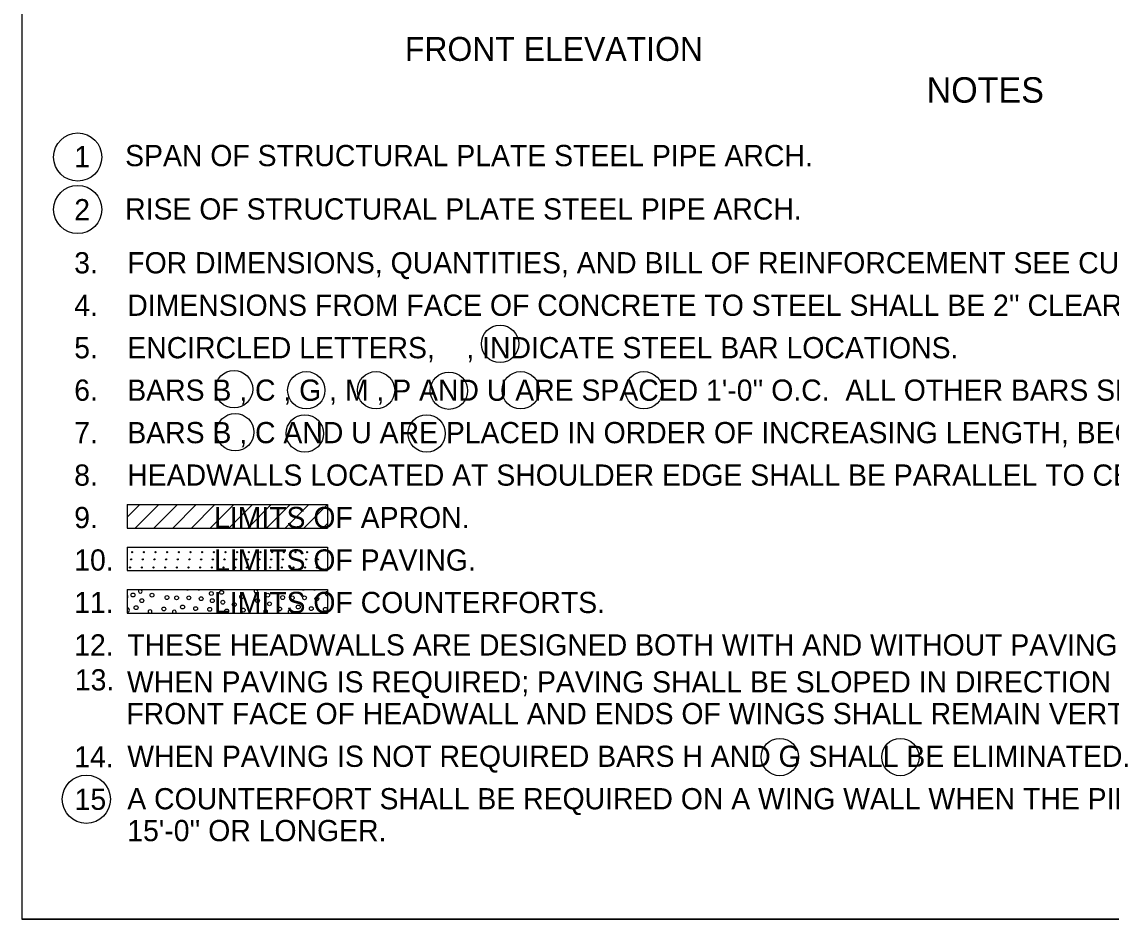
# Model space of a CAD drawing. Extents: x 1007 to 1035.5, y 1000.5 to 1021.5.
# Drawn here: x 1007 to 1017.27, y 1000.5 to 1008.95 of the extents above; entities that cross this region are included whole.
import ezdxf

# ---------------------------------------------------------------- set-up
doc = ezdxf.new("R2010")
doc.units = 0
for name, color, linetype in [('Level 1', 7, 'Continuous'), ('Level 10', 7, 'Continuous'), ('Level 11', 7, 'Continuous')]:
    doc.layers.add(name, color=color, linetype=linetype)

msp = doc.modelspace()

# ---------------------------------------------------------------- linework, layer by layer
at = {"layer": 'Level 1'}
for p, q in [((1007.994, 1004.406), (1009.881, 1004.406)), ((1007.994, 1004.406), (1007.994, 1004.184)), ((1007.994, 1004.286), (1008.113, 1004.406)), ((1008.068, 1004.184), (1008.29, 1004.406)), ((1008.245, 1004.184), (1008.467, 1004.406)), ((1008.422, 1004.184), (1008.644, 1004.406)), ((1008.598, 1004.184), (1008.82, 1004.406)), ((1008.775, 1004.184), (1008.997, 1004.406)), ((1008.952, 1004.184), (1009.174, 1004.406)), ((1009.129, 1004.184), (1009.351, 1004.406)), ((1009.305, 1004.184), (1009.528, 1004.406)), ((1009.482, 1004.184), (1009.704, 1004.406)), ((1009.659, 1004.184), (1009.881, 1004.406)), ((1009.881, 1004.406), (1009.881, 1004.184)), ((1007.994, 1004.184), (1009.881, 1004.184)), ((1009.836, 1004.184), (1009.881, 1004.229)), ((1007.994, 1004.006), (1009.881, 1004.006)), ((1007.994, 1004.006), (1007.994, 1003.784)), ((1009.881, 1004.006), (1009.881, 1003.784)), ((1007.994, 1003.784), (1009.881, 1003.784)), ((1007.994, 1003.606), (1009.881, 1003.606)), ((1007.994, 1003.606), (1007.994, 1003.384)), ((1009.881, 1003.606), (1009.881, 1003.384)), ((1007.994, 1003.384), (1009.881, 1003.384))]:
    msp.add_line(p, q, dxfattribs=at)
for centre, radius in [((1007.527, 1007.68), 0.227), ((1007.527, 1007.186), 0.227), ((1011.507, 1005.92), 0.176), ((1009, 1005.493), 0.176), ((1009.681, 1005.483), 0.176), ((1010.338, 1005.483), 0.176), ((1011.025, 1005.479), 0.176), ((1011.701, 1005.483), 0.176), ((1012.862, 1005.483), 0.176), ((1009.011, 1005.088), 0.176), ((1009.667, 1005.076), 0.176), ((1010.815, 1005.076), 0.176), ((1008.03, 1003.89), 0.005), ((1008.03, 1003.89), 0.0025), ((1008.04, 1003.958), 0.005), ((1008.04, 1003.958), 0.0025), ((1008.14, 1003.89), 0.005), ((1008.14, 1003.89), 0.0025), ((1008.15, 1003.958), 0.005), ((1008.15, 1003.958), 0.0025), ((1008.25, 1003.89), 0.005), ((1008.25, 1003.89), 0.0025), ((1008.26, 1003.958), 0.005), ((1008.26, 1003.958), 0.0025), ((1008.36, 1003.89), 0.005), ((1008.36, 1003.89), 0.0025), ((1008.37, 1003.958), 0.005), ((1008.37, 1003.958), 0.0025), ((1008.47, 1003.89), 0.005), ((1008.47, 1003.89), 0.0025), ((1008.48, 1003.958), 0.005), ((1008.48, 1003.958), 0.0025), ((1008.58, 1003.89), 0.005), ((1008.58, 1003.89), 0.0025), ((1008.59, 1003.958), 0.005), ((1008.59, 1003.958), 0.0025), ((1008.69, 1003.89), 0.005), ((1008.69, 1003.89), 0.0025), ((1008.7, 1003.958), 0.005), ((1008.7, 1003.958), 0.0025), ((1008.8, 1003.89), 0.005), ((1008.8, 1003.89), 0.0025), ((1008.81, 1003.958), 0.005), ((1008.81, 1003.958), 0.0025), ((1008.91, 1003.89), 0.005), ((1008.91, 1003.89), 0.0025), ((1008.92, 1003.958), 0.005), ((1008.92, 1003.958), 0.0025), ((1009.02, 1003.89), 0.005), ((1009.02, 1003.89), 0.0025), ((1009.03, 1003.958), 0.005), ((1009.03, 1003.958), 0.0025), ((1009.13, 1003.89), 0.005), ((1009.13, 1003.89), 0.0025), ((1009.14, 1003.958), 0.005), ((1009.14, 1003.958), 0.0025), ((1009.24, 1003.89), 0.005), ((1009.24, 1003.89), 0.0025), ((1009.25, 1003.958), 0.005), ((1009.25, 1003.958), 0.0025), ((1009.35, 1003.89), 0.005), ((1009.35, 1003.89), 0.0025), ((1009.36, 1003.958), 0.005), ((1009.36, 1003.958), 0.0025), ((1009.46, 1003.89), 0.005), ((1009.46, 1003.89), 0.0025), ((1009.47, 1003.958), 0.005), ((1009.47, 1003.958), 0.0025), ((1009.57, 1003.89), 0.005), ((1009.57, 1003.89), 0.0025), ((1009.58, 1003.958), 0.005), ((1009.58, 1003.958), 0.0025), ((1009.68, 1003.89), 0.005), ((1009.68, 1003.89), 0.0025), ((1009.69, 1003.958), 0.005), ((1009.69, 1003.958), 0.0025), ((1009.79, 1003.89), 0.005), ((1009.79, 1003.89), 0.0025), ((1009.8, 1003.958), 0.005), ((1009.8, 1003.958), 0.0025), ((1008.02, 1003.813), 0.005), ((1008.02, 1003.813), 0.0025), ((1008.13, 1003.813), 0.005), ((1008.13, 1003.813), 0.0025), ((1008.24, 1003.813), 0.005), ((1008.24, 1003.813), 0.0025), ((1008.35, 1003.813), 0.005), ((1008.35, 1003.813), 0.0025), ((1008.46, 1003.813), 0.005), ((1008.46, 1003.813), 0.0025), ((1008.57, 1003.813), 0.005), ((1008.57, 1003.813), 0.0025), ((1008.68, 1003.813), 0.005), ((1008.68, 1003.813), 0.0025), ((1008.79, 1003.813), 0.005), ((1008.79, 1003.813), 0.0025), ((1008.9, 1003.813), 0.005), ((1008.9, 1003.813), 0.0025), ((1009.01, 1003.813), 0.005), ((1009.01, 1003.813), 0.0025), ((1009.12, 1003.813), 0.005), ((1009.12, 1003.813), 0.0025), ((1009.23, 1003.813), 0.005), ((1009.23, 1003.813), 0.0025), ((1009.34, 1003.813), 0.005), ((1009.34, 1003.813), 0.0025), ((1009.45, 1003.813), 0.005), ((1009.45, 1003.813), 0.0025), ((1009.56, 1003.813), 0.005), ((1009.56, 1003.813), 0.0025), ((1009.67, 1003.813), 0.005), ((1009.67, 1003.813), 0.0025), ((1009.78, 1003.813), 0.005), ((1009.78, 1003.813), 0.0025), ((1008.048, 1003.554), 0.0181), ((1008.227, 1003.553), 0.0181), ((1008.786, 1003.568), 0.0181), ((1008.883, 1003.579), 0.0181), ((1009.317, 1003.553), 0.0181), ((1008.131, 1003.501), 0.0181), ((1008.368, 1003.53), 0.0181), ((1008.459, 1003.527), 0.0181), ((1008.515, 1003.441), 0.0181), ((1008.574, 1003.527), 0.0181), ((1008.69, 1003.519), 0.0181), ((1008.795, 1003.501), 0.0181), ((1008.894, 1003.486), 0.0181), ((1009.002, 1003.464), 0.0181), ((1009.072, 1003.538), 0.0181), ((1009.221, 1003.501), 0.0181), ((1009.334, 1003.471), 0.0181), ((1009.458, 1003.53), 0.0181), ((1009.549, 1003.527), 0.0181), ((1009.605, 1003.441), 0.0181), ((1009.664, 1003.527), 0.0181), ((1009.78, 1003.519), 0.0181), ((1008.077, 1003.435), 0.0181), ((1008.339, 1003.423), 0.0181), ((1008.638, 1003.426), 0.0181), ((1008.771, 1003.419), 0.0181), ((1008.931, 1003.404), 0.0181), ((1009.087, 1003.412), 0.0181), ((1009.429, 1003.423), 0.0181), ((1009.728, 1003.426), 0.0181), ((1009.861, 1003.419), 0.0181), ((1014.143, 1002.027), 0.176), ((1015.279, 1002.027), 0.176), ((1007.608, 1001.63), 0.227)]:
    msp.add_circle(centre, radius, dxfattribs=at)
for centre, radius, start, end in [((1008.02, 1004.009), 0.005, 220.5403, 319.4597), ((1008.116, 1003.59), 0.0181, 116.5716, 63.4284), ((1008.563, 1003.62), 0.0181, 228.3967, 311.6033), ((1008.667, 1003.62), 0.0181, 228.3967, 311.6033), ((1009.206, 1003.59), 0.0181, 116.5716, 63.4284), ((1009.653, 1003.62), 0.0181, 228.3967, 311.6033), ((1009.757, 1003.62), 0.0181, 228.3967, 311.6033), ((1009.876, 1003.568), 0.0181, 74.0616, 285.9384), ((1007.982, 1003.538), 0.0181, 309.3754, 50.6246), ((1007.997, 1003.412), 0.0181, 259.2415, 100.7585), ((1008.209, 1003.397), 0.0181, 314.3182, 225.6818), ((1008.437, 1003.393), 0.0181, 329.7824, 210.2176), ((1009.299, 1003.397), 0.0181, 314.3182, 225.6818), ((1009.527, 1003.393), 0.0181, 329.7824, 210.2176)]:
    msp.add_arc(centre, radius, start, end, dxfattribs=at)
at = {"layer": 'Level 10'}
for p in [(1007, 1021.5), (1035.5, 1000.5)]:
    msp.add_line(p, (1007, 1000.5), dxfattribs=at)
at = {"layer": 'Level 11'}
msp.add_lwpolyline([(1007, 1000.5), (1035.5, 1000.5), (1035.5, 1021.5), (1007, 1021.5)], close=True, dxfattribs=at)

# ---------------------------------------------------------------- texts
at = {"layer": 'Level 1'}
for s, height, p in [('FRONT ELEVATION', 0.225, (1010.61, 1008.586)), ('NOTES', 0.24, (1015.526, 1008.192)), ('1', 0.2, (1007.494, 1007.584)), ('SPAN OF STRUCTURAL PLATE STEEL PIPE ARCH.', 0.2, (1007.974, 1007.594)), ('2', 0.2, (1007.494, 1007.084)), ('RISE OF STRUCTURAL PLATE STEEL PIPE ARCH.', 0.2, (1007.974, 1007.091)), ('3.', 0.2, (1007.494, 1006.584)), ('FOR DIMENSIONS, QUANTITIES, AND BILL OF REINFORCEMENT SEE CUR. STD. DWGS. RDH-420 THRU RDH-465.', 0.2, (1007.994, 1006.584)), ('4.', 0.2, (1007.494, 1006.184)), ("DIMENSIONS FROM FACE OF CONCRETE TO STEEL SHALL BE 2'' CLEAR DISTANCE.", 0.2, (1007.994, 1006.184)), ('5.', 0.2, (1007.494, 1005.784)), ('ENCIRCLED LETTERS,    , INDICATE STEEL BAR LOCATIONS.', 0.2, (1007.994, 1005.784)), ('6.', 0.2, (1007.494, 1005.384)), ("BARS B , C , G , M , P AND U ARE SPACED 1'-0'' O.C.  ALL OTHER BARS SHALL BE EVENLY SPACED.", 0.2, (1007.994, 1005.384)), ('7.', 0.2, (1007.494, 1004.984)), ('BARS B , C AND U ARE PLACED IN ORDER OF INCREASING LENGTH, BEGINNING AT THE END OF WING, TOP OF WING AND TOP OF COUNTERFORT RESPECTIVELY.', 0.2, (1007.994, 1004.984)), ('8.', 0.2, (1007.494, 1004.584)), ('HEADWALLS LOCATED AT SHOULDER EDGE SHALL BE PARALLEL TO CENTERLINE OF ROAD.', 0.2, (1007.994, 1004.584)), ('9.', 0.2, (1007.494, 1004.184)), ('           LIMITS OF APRON.', 0.2, (1007.994, 1004.184)), ('10.', 0.2, (1007.494, 1003.784)), ('           LIMITS OF PAVING.', 0.2, (1007.994, 1003.784)), ('11.', 0.2, (1007.494, 1003.384)), ('           LIMITS OF COUNTERFORTS.', 0.2, (1007.994, 1003.384)), ('12.', 0.2, (1007.494, 1002.984)), ('THESE HEADWALLS ARE DESIGNED BOTH WITH AND WITHOUT PAVING BETWEEN THE WINGS. (SEE PLANS)', 0.2, (1007.994, 1002.984)), ('13.', 0.2, (1007.5, 1002.655)), ('WHEN PAVING IS REQUIRED; PAVING SHALL BE SLOPED IN DIRECTION OF FLOW EQUAL TO SLOPE OF PIPE.', 0.2, (1007.991, 1002.636)), ('FRONT FACE OF HEADWALL AND ENDS OF WINGS SHALL REMAIN VERTICAL.', 0.2, (1007.985, 1002.337)), ('14.', 0.2, (1007.494, 1001.93)), ('WHEN PAVING IS NOT REQUIRED BARS H AND G SHALL BE ELIMINATED.', 0.2, (1007.994, 1001.935)), ('15', 0.2, (1007.498, 1001.53)), ("A COUNTERFORT SHALL BE REQUIRED ON A WING WALL WHEN THE PIPE RISE IS 8'-0'' OR GREATER AND THE WING WALL IS", 0.2, (1007.994, 1001.535)), ("15'-0'' OR LONGER. ", 0.2, (1007.994, 1001.235))]:
    msp.add_text(s, height=height, dxfattribs=at).set_placement(p)

doc.saveas('drawing.dxf')
